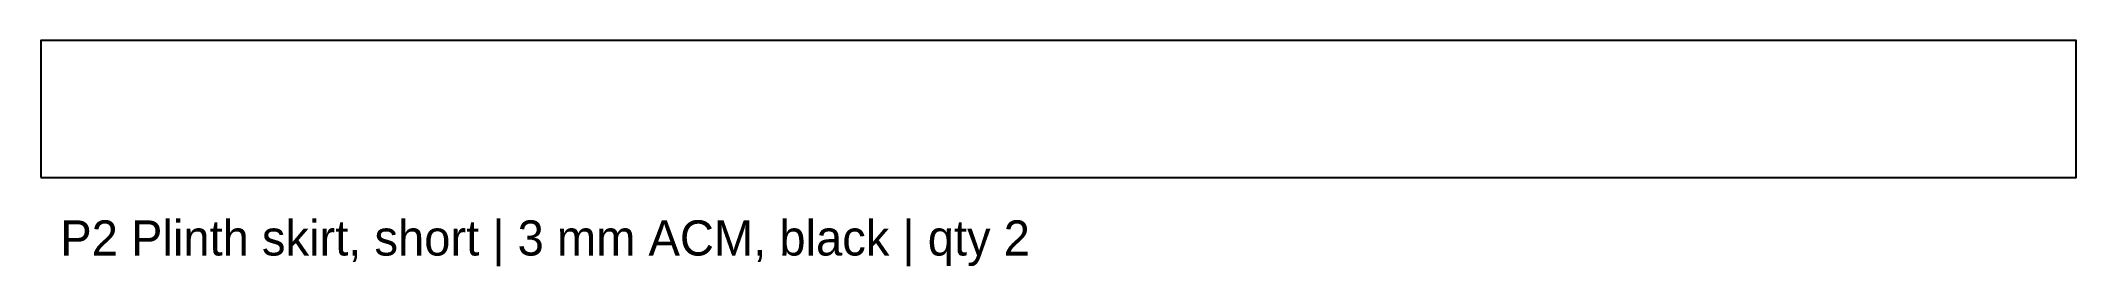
# Model space of a CAD drawing. Header units: millimetres. Extents: x 0 to 1040, y -46 to 70.
import ezdxf

# ---------------------------------------------------------------- set-up
doc = ezdxf.new("R2010")
doc.units = ezdxf.units.MM
doc.layers.add('OUTLINE', color=7, linetype='Continuous')
doc.layers.add('TEXT', color=5, linetype='Continuous')

msp = doc.modelspace()

# ---------------------------------------------------------------- linework, layer by layer
at = {"layer": 'OUTLINE'}
msp.add_lwpolyline([(0, 0), (1040, 0), (1040, 70), (0, 70)], close=True, dxfattribs=at)

# ---------------------------------------------------------------- texts
at = {"layer": 'TEXT'}
msp.add_text('P2 Plinth skirt, short | 3 mm ACM, black | qty 2', height=18, dxfattribs=at).set_placement((10, -40))

doc.saveas('drawing.dxf')
